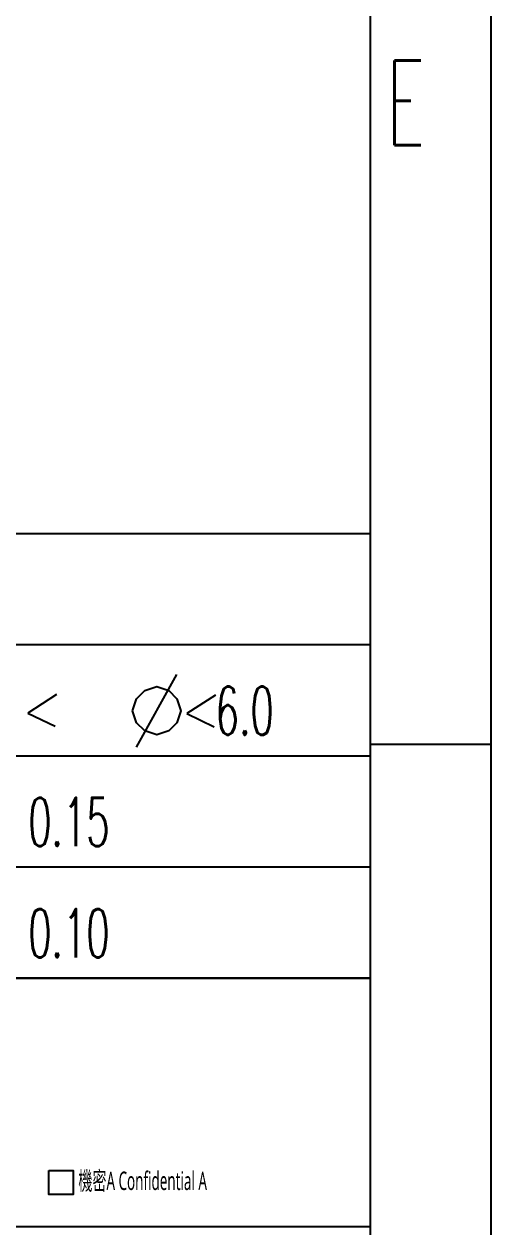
# Model space of a CAD drawing. Header units: millimetres. Extents: x 0 to 210, y 0 to 297.
# Drawn here: x 190.69 to 210, y 28.53 to 78.3 of the extents above; entities that cross this region are included whole.
import ezdxf

# ---------------------------------------------------------------- set-up
doc = ezdxf.new("R2010")
doc.units = ezdxf.units.MM
doc.header["$LTSCALE"] = 19.36
doc.layers.get('0').update_dxf_attribs({"linetype": 'CONTINUOUS'})
doc.layers.add('備註', color=1, linetype='CONTINUOUS')
doc.styles.get("Standard").update_dxf_attribs({"font": 'SIMPLEX.SHX', "width": 0.56})

msp = doc.modelspace()

# ---------------------------------------------------------------- linework, layer by layer
at = {"color": 2}
for p, q in [((210, 297.009), (210, 0.009)), ((118, 57.226), (205, 57.226)), ((205, 57.226), (205, 38.826)), ((118, 52.626), (205, 52.626)), ((195.348, 48.387), (197.014, 51.387)), ((205, 48.509), (210, 48.509)), ((118, 48.026), (205, 48.026)), ((118, 43.426), (205, 43.426))]:
    msp.add_line(p, q, dxfattribs=at)
at = {"color": 7}
msp.add_line((205, 292.009), (205, 5.009), dxfattribs=at)
for p, q in [((69, 38.826), (205, 38.826)), ((205, 38.826), (158.686, 38.826))]:
    msp.add_line(p, q)
at = {"color": 2}
msp.add_lwpolyline([(195.181, 49.887), (195.348, 50.387), (195.681, 50.721), (196.181, 50.887), (196.681, 50.721), (197.014, 50.387), (197.181, 49.887), (197.014, 49.387), (196.681, 49.054), (196.181, 48.887), (195.681, 49.054), (195.348, 49.387), (195.181, 49.887)], dxfattribs=at)
msp.add_lwpolyline([(122.665, 38.826), (205, 38.826), (205, 28.534), (122.665, 28.534)], close=True)
at = {"color": 1}
msp.add_lwpolyline([(191.722, 30.872), (192.718, 30.872), (192.718, 29.876), (191.722, 29.876)], close=True, dxfattribs=at)
at = {"layer": '備註', "color": 2}
for p, q in [((192.029, 50.555), (190.851, 49.791)), ((198.603, 50.533), (197.426, 49.77)), ((190.851, 49.791), (191.977, 49.248)), ((197.426, 49.77), (198.552, 49.226))]:
    msp.add_line(p, q, dxfattribs=at)

# ---------------------------------------------------------------- texts
at = {"color": 2, "width": 0.56}
for s, height, p in [('E', 3.5, (205.679, 73.287)), (' 6.0', 2, (197.848, 48.887)), ('0.15', 2, (190.867, 44.287)), ('0.10', 2, (190.867, 39.687))]:
    msp.add_text(s, height=height, dxfattribs=at).set_placement(p)
at = {"color": 2, "insert": (192.939, 30.822), "char_height": 0.76063, "width": 9.9338, "attachment_point": 1}
msp.add_mtext('{\\fMicrosoft JhengHei|b0|i0|c136|p18;\\C1;機密A Confidential A}', dxfattribs=at)

doc.saveas('drawing.dxf')
